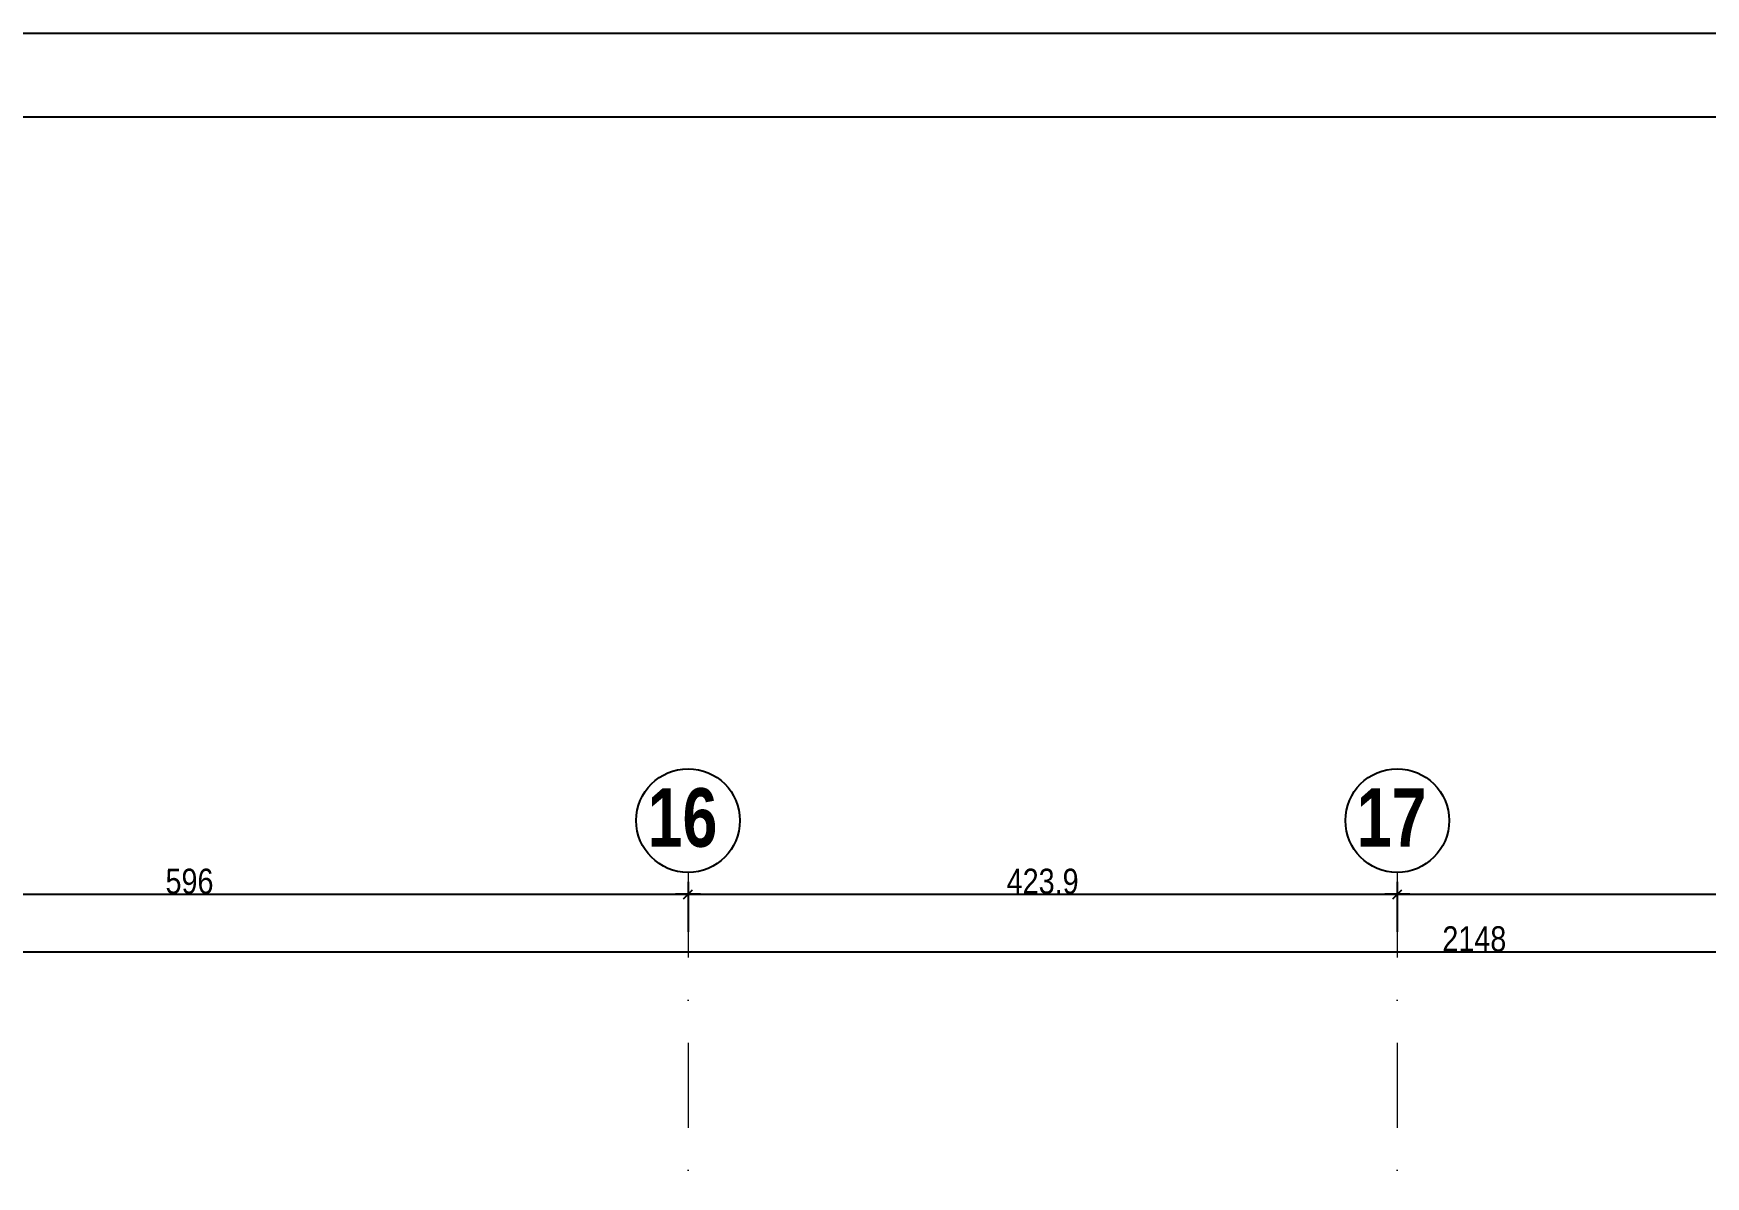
# Model space of a CAD drawing. Header units: centimetres. Extents: x 10803 to 23268, y -4986 to -786.
# Drawn here: x 16498 to 17498, y -1469 to -786 of the extents above; entities that cross this region are included whole.
import ezdxf
from ezdxf.enums import TextEntityAlignment as Align

# ---------------------------------------------------------------- set-up
doc = ezdxf.new("R2010")
doc.units = ezdxf.units.CM
doc.header["$PDMODE"] = 1
doc.header["$PDSIZE"] = -2
doc.linetypes.add('TIRETPTX2', pattern=[50.8, 25.4, -12.7, 0, -12.7])
for name, color, linetype in [('01_cote_gen', 4, 'Continuous'), ('01_texte', 230, 'Continuous'), ('AA_COTES', 2, 'Continuous')]:
    doc.layers.add(name, color=color, linetype=linetype)
doc.layers.add('01_tram_axes', color=2, linetype='TIRETPTX2', lineweight=9)
doc.styles.add('impact', font='impact.ttf')
doc.styles.add('STYLE2', font='ARIALN.TTF')
doc.dimstyles.new('JB50', dxfattribs={"dimscale": 0.1, "dimtxt": 150, "dimasz": 15, "dimexe": 0.1, "dimexo": 0.1, "dimgap": 0.09, "dimtad": 1, "dimdec": 1, "dimdsep": 46, "dimtxsty": 'STYLE2', "dimblk1": 'BOND_G', "dimblk2": 'BOND_D', "dimsah": 1, "dimcen": 1.5, "dimdle": 0.01, "dimse1": 1, "dimse2": 1, "dimclrd": 4, "dimclre": 2, "dimclrt": 6, "dimazin": 2, "dimtfac": 2.333333, "dimtdec": 1, "dimtix": 1, "dimtmove": 2, "dimatfit": 3, "dimldrblk": 'BOND_G', "dimfxl": 1, "dimtolj": 1, "dimtzin": 0, "dimarcsym": 0})

# ---------------------------------------------------------------- blocks, each defined once
blk = doc.blocks.new('BOND_G')
at = {"layer": 'AA_COTES', "color": 0}
for p, q in [((0, -5), (0, 15)), ((5, 0), (-5, 0)), ((1.77, 1.77), (-1.77, -1.77))]:
    blk.add_line(p, q, dxfattribs=at)
blk = doc.blocks.new('BOND_D')
at = {"layer": 'AA_COTES', "color": 0}
for p, q in [((5, 0), (-5, 0)), ((-1.77, -1.77), (1.77, 1.77)), ((0, 5), (0, -15))]:
    blk.add_line(p, q, dxfattribs=at)
blk = doc.blocks.new('*D1716')
at = {"layer": '01_cote_gen', "color": 4, "lineweight": -2, "transparency": 16777216}
blk.add_line((16294.97, -1299.97), (16887.97, -1299.97), dxfattribs=at)
at = {"layer": 'Defpoints', "color": 0, "lineweight": 0, "transparency": 16777216}
for p in [(16889.47, -1299.97), (16293.47, -1374.4), (16889.47, -1382.03)]:
    blk.add_point(p, dxfattribs=at)
at = {"layer": '01_cote_gen', "color": 4, "lineweight": -2, "transparency": 16777216, "xscale": 1.5, "yscale": 1.5, "zscale": 1.5, "rotation": 180}
blk.add_blockref('BOND_G', (16293.47, -1299.97), dxfattribs=at)
at = {"layer": '01_cote_gen', "color": 4, "lineweight": -2, "transparency": 16777216, "xscale": 1.5, "yscale": 1.5, "zscale": 1.5}
blk.add_blockref('BOND_D', (16889.47, -1299.97), dxfattribs=at)
at = {"layer": '01_cote_gen', "color": 6, "transparency": 16777216, "insert": (16591.47, -1292.3), "char_height": 15, "attachment_point": 5, "style": 'STYLE2'}
blk.add_mtext('\\A1;596', dxfattribs=at)
blk = doc.blocks.new('*D1717')
at = {"layer": '01_cote_gen', "color": 4, "lineweight": -2, "transparency": 16777216}
blk.add_line((16890.97, -1299.97), (17311.87, -1299.97), dxfattribs=at)
at = {"layer": 'Defpoints', "color": 0, "lineweight": 0, "transparency": 16777216}
for p in [(16889.47, -1307.47), (17313.37, -1299.97), (17313.37, -1315.97)]:
    blk.add_point(p, dxfattribs=at)
at = {"layer": '01_cote_gen', "color": 4, "lineweight": -2, "transparency": 16777216, "xscale": 1.5, "yscale": 1.5, "zscale": 1.5, "rotation": 180}
blk.add_blockref('BOND_G', (16889.47, -1299.97), dxfattribs=at)
at = {"layer": '01_cote_gen', "color": 4, "lineweight": -2, "transparency": 16777216, "xscale": 1.5, "yscale": 1.5, "zscale": 1.5}
blk.add_blockref('BOND_D', (17313.37, -1299.97), dxfattribs=at)
at = {"layer": '01_cote_gen', "color": 6, "transparency": 16777216, "insert": (17101.42, -1292.3), "char_height": 15, "attachment_point": 5, "style": 'STYLE2'}
blk.add_mtext('\\A1;423.9', dxfattribs=at)
blk = doc.blocks.new('*D1718')
at = {"layer": '01_cote_gen', "color": 4, "lineweight": -2, "transparency": 16777216}
blk.add_line((17314.87, -1299.97), (17911.93, -1299.97), dxfattribs=at)
at = {"layer": 'Defpoints', "color": 0, "lineweight": 0, "transparency": 16777216}
for p in [(17913.43, -1299.97), (17313.37, -1397.56), (17913.43, -1397.56)]:
    blk.add_point(p, dxfattribs=at)
at = {"layer": '01_cote_gen', "color": 4, "lineweight": -2, "transparency": 16777216, "xscale": 1.5, "yscale": 1.5, "zscale": 1.5, "rotation": 180}
blk.add_blockref('BOND_G', (17313.37, -1299.97), dxfattribs=at)
at = {"layer": '01_cote_gen', "color": 4, "lineweight": -2, "transparency": 16777216, "xscale": 1.5, "yscale": 1.5, "zscale": 1.5}
blk.add_blockref('BOND_D', (17913.43, -1299.97), dxfattribs=at)
at = {"layer": '01_cote_gen', "color": 6, "transparency": 16777216, "insert": (17613.4, -1292.3), "char_height": 15, "attachment_point": 5, "style": 'STYLE2'}
blk.add_mtext('\\A1;600.1', dxfattribs=at)
blk = doc.blocks.new('*D1726')
at = {"layer": '01_cote_gen', "color": 4, "lineweight": -2, "transparency": 16777216}
blk.add_line((16286.96, -1334.38), (18431.93, -1334.38), dxfattribs=at)
at = {"layer": 'Defpoints', "color": 0, "lineweight": 0, "transparency": 16777216}
for p in [(18433.43, -1334.38), (16285.46, -1523.44), (18433.43, -1542.09)]:
    blk.add_point(p, dxfattribs=at)
at = {"layer": '01_cote_gen', "color": 4, "lineweight": -2, "transparency": 16777216, "xscale": 1.5, "yscale": 1.5, "zscale": 1.5, "rotation": 180}
blk.add_blockref('BOND_G', (16285.46, -1334.38), dxfattribs=at)
at = {"layer": '01_cote_gen', "color": 4, "lineweight": -2, "transparency": 16777216, "xscale": 1.5, "yscale": 1.5, "zscale": 1.5}
blk.add_blockref('BOND_D', (18433.43, -1334.38), dxfattribs=at)
at = {"layer": '01_cote_gen', "color": 6, "lineweight": 0, "transparency": 16777216, "insert": (17359.44, -1326.71), "char_height": 15, "attachment_point": 5, "style": 'STYLE2'}
blk.add_mtext('\\A1;2148', dxfattribs=at)

msp = doc.modelspace()

# ---------------------------------------------------------------- linework, layer by layer
at = {"layer": '01_cote_gen'}
msp.add_line((23267.59, -785.67), (13149.26, -785.67), dxfattribs=at)
at = {"layer": '01_texte'}
msp.add_line((23217.59, -835.67), (13199.26, -835.67), dxfattribs=at)
for centre in [(16889.47, -1255.98), (17313.37, -1255.98)]:
    msp.add_circle(centre, 30.98, dxfattribs=at)
at = {"layer": '01_tram_axes', "ltscale": 2}
for p, q in [((16889.47, -1286.96), (16889.47, -4871.07)), ((17313.37, -1286.96), (17313.37, -4871.07))]:
    msp.add_line(p, q, dxfattribs=at)

# ---------------------------------------------------------------- texts
at = {"layer": '01_texte', "style": 'impact'}
for s, p in [('16', (16886.13, -1254.1)), ('17', (17310.03, -1254.1))]:
    msp.add_text(s, height=35, dxfattribs=at).set_placement(p, align=Align.MIDDLE_CENTER)

# ---------------------------------------------------------------- dimensions: what is measured, and where the dimension line sits
at = {"layer": '01_cote_gen'}
for base, p1, p2, picture, middle in [((16889.47, -1299.97), (16293.47, -1374.4), (16889.47, -1382.03), '*D1716', (16591.47, -1292.3)), ((17313.37, -1299.97), (16889.47, -1307.47), (17313.37, -1315.97), '*D1717', (17101.42, -1292.3)), ((17913.43, -1299.97), (17313.37, -1397.56), (17913.43, -1397.56), '*D1718', (17613.4, -1292.3))]:
    dim = msp.add_linear_dim(base=base, p1=p1, p2=p2, dimstyle='JB50', dxfattribs=at)
    dim.commit()
    dim.dimension.update_dxf_attribs({"geometry": picture, "text_midpoint": middle})
at = {"layer": '01_cote_gen', "lineweight": 0}
dim = msp.add_linear_dim(base=(18433.43, -1334.38), p1=(16285.46, -1523.44), p2=(18433.43, -1542.09), dimstyle='JB50', dxfattribs=at)
dim.commit()
dim.dimension.update_dxf_attribs({"geometry": '*D1726', "text_midpoint": (17359.44, -1326.71)})

doc.saveas('drawing.dxf')
